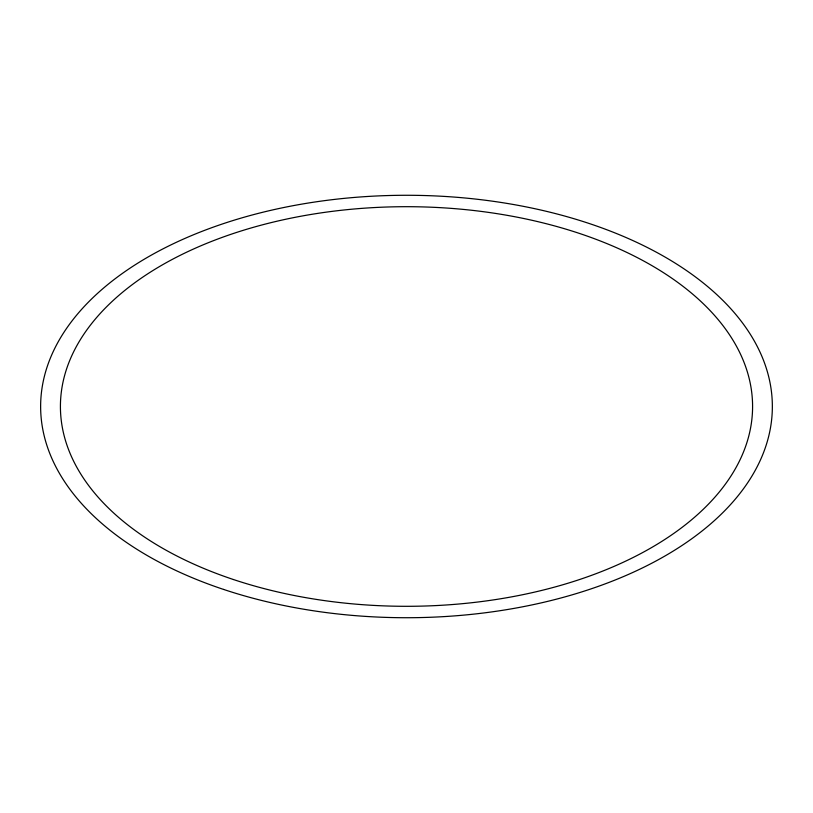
<?xml version="1.0" encoding="UTF-8"?>
<svg xmlns="http://www.w3.org/2000/svg" width="813" height="813" viewBox="0 0 813 813"><rect width="100%" height="100%" fill="white"/><g stroke="black" fill="none" stroke-linecap="round" stroke-linejoin="round"><path stroke-width="1.22" d="M223.575 589.425A365.85 211.217 0 0 0 772.35 406.5A365.85 211.217 0 0 0 223.575 223.575A365.85 211.217 0 0 0 223.575 589.425M233.463 579.537A346.084 199.805 0 0 0 752.584 406.5A346.084 199.805 0 0 0 233.463 233.463A346.084 199.805 0 0 0 233.463 579.537"/></g></svg>
